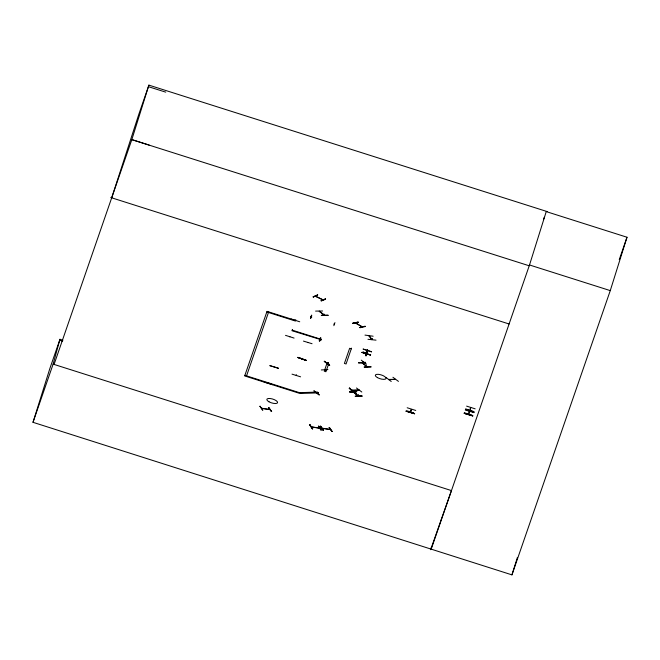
<?xml version="1.0" encoding="UTF-8"?>
<svg xmlns="http://www.w3.org/2000/svg" width="660" height="660" viewBox="0 0 660 660"><rect width="100%" height="100%" fill="white"/><g stroke="black" fill="none" stroke-linecap="round" stroke-linejoin="round"><path stroke-width="0.99" d="M328.284 315.373L321.263 315.348L327.987 315.166M355.162 396.124L361.952 395.901M355.385 396.429L362.183 396.157L355.377 396.355M364.114 366.952L370.912 366.729M364.345 367.207L371.126 366.968M316.264 296.653L316.33 295.804M323.103 299.846L315.579 296.183M349.882 391.817L356.705 391.627M333.861 325.693L334.933 322.625M367.966 339.289L376.01 340.156M62.915 340.222L59.969 339.281L53.13 364.13L33 422.317L511.945 574.868L610.269 290.614L627 237.237L546.241 211.596L529.51 264.974L431.178 549.227M291.175 319.036L299.731 321.775M278.404 368.14L269.783 365.615L278.33 368.346M303.46 341.096L312.056 343.72M407.179 407.764L415.742 410.454M465.292 410L473.896 412.607M466.612 406.123L475.167 408.845M33 422.317L49.904 368.379L59.969 339.281M547.222 211.596L148.904 85.132L131.827 139.623L54.071 364.419L53.13 364.13L451.448 490.586L430.633 549.697L431.244 547.742M268.686 311.817L246.551 375.87M264.107 382L272.687 384.664M262.474 410.165L259.974 406.246L262.903 410.116M321.073 339.702L292.017 330.734L292.429 329.48M266.813 311.949L295.35 321.016L295.762 319.753M294.079 338.085L285.524 335.354M271.631 411.551L268.653 407.608L271.639 411.51M312.98 296.893L317.749 294.88L313.376 296.959M292.017 374.154L300.597 376.827M310.464 318.277L311.578 315.208L310.712 318.236M315.579 311.099L322.616 310.992M301.95 358.347L301.752 359.139L301.958 358.429M302.363 358.405L302.14 359.263L302.428 358.495M321.337 300.968L325.561 299.145L320.917 300.762L325.256 298.988M325.273 298.543L325.561 299.178M324.052 314.275L323.953 314.911M324.167 314.861L324.291 314.267M319.242 340.89L320.405 337.837L320.818 338.027L319.721 341.047L319.3 340.849M319.415 394.878L314.185 390.885M327.921 369.608L321.321 369.955M324.472 361.243L329.752 365.417L324.481 361.358M327.055 363.115L328.721 363.643L325.924 371.728L324.266 371.2L327.269 362.455M327.83 362.48L327.789 363.297M327.962 362.522L327.715 363.297L327.046 363.28M328.144 362.662L327.88 363.487M327.212 363.454L327.896 363.437L328.21 362.662M309.705 424.908L312.683 428.852L309.705 424.891L310.159 424.982M312.229 428.785L312.667 428.736M358.215 322.426L352.506 323.392L358.298 321.989M320.422 426.253L323.375 430.196L320.422 426.236L320.875 426.327M321.387 430.171C315.719 423.58 320.199 426.088 320.933 430.106L318.409 426.228L318.871 426.253M356.383 322.913L356.012 323.4M322.921 430.122L323.359 430.072M356.136 323.425L356.565 322.872M357.835 322.204L352.531 323.35M351.31 348.818L349.643 348.29L344.404 363.437L346.071 363.965L351.516 348.15M365.079 326.23L359.667 327.5L360.046 327.665M332.096 431.524L329.134 427.589L332.096 431.524L329.571 427.597M349.239 388.278L354.544 392.362L349.231 388.295L349.701 387.849M358.438 362.744L365.524 362.752L358.438 362.744L365.615 362.315M349.775 392.139L356.573 391.776L356.755 391.182M370.474 355.022L361.894 352.358L370.458 355.072L370.648 354.478M361.251 360.145L366.514 364.213M353.719 391.33L353.471 392.106M362.455 363.231L362.695 362.455L362.786 363.256M362.596 363.313L362.777 362.761M362.835 363.305L363.041 362.447M365.368 353.76C366.432 355.492 365.937 349.891 367.422 350.889M367.364 349.742L367.356 350.889M366.366 353.257L366.127 354.04L365.203 353.727M367.496 350.674L367.67 349.808M366.036 355.732L366.754 352.489L365.558 355.6L366.028 355.748L367.108 352.671L366.655 352.58M367.133 352.737L366.028 355.748M371.44 339.298L371.687 338.522M372.091 338.58L371.811 339.355L371.984 338.53M356.276 391.693L349.528 391.875M357.852 395.728L358.438 394.944M371.613 351.73L363.041 349.049L371.555 351.895M357.778 395.645L358.314 394.903M385.968 377.421L391.24 381.48M398.459 381.389L392.923 377.272M414.587 413.795L406.015 411.13L414.628 413.68M472.741 415.948L464.161 413.275L472.774 415.833M465.44 409.513L474.086 411.972L465.465 409.439M469.639 411.79C468.22 411.064 471.397 409.274 469.573 411.84M468.641 414.538L470.002 410.817M441.243 520.13L441.383 519.684M511.945 574.868L517.415 557.395M474.012 412.178L465.498 409.332L465.638 408.895L468.493 409.802M297.825 357.365L306.306 360.343L297.775 357.514M111.697 197.819L138.839 114.23L148.904 85.132M361.894 352.374L370.507 354.923M366.49 353.578L367.447 350.633M406.007 411.147L414.628 413.696M410.536 412.351C413.647 405.801 408.746 412.013 410.602 412.351M464.153 413.3L472.774 415.849M470.605 407.624L468.278 414.348L468.707 414.488M470.662 407.657L470.035 410.71M543.609 219.186L544.269 217.288M619.253 259.619L627 237.237M310.662 318.277L311.759 315.249M311.701 317.048L311.281 316.784M333.745 324.076L334.174 324.068M268.232 383.064L268.785 382.965L268.307 383.122M295.573 320.661L295.234 320.546M289.93 336.823L289.625 336.765M307.857 342.606L307.56 342.515M301.942 358.735L302.428 358.586M296.266 375.028L296.596 375.4L296.224 375.012M302.107 359.221L301.686 359.378M292.223 330.149L321.214 339.347L321.007 339.941L320.323 339.479M362.423 326.89L355.839 323.062M364.988 335.099L373.139 336.212M269.948 409.629L261.781 408.235M311.38 426.847L319.506 428.068M319.704 428.249L311.471 426.987M322.088 428.191L330.214 429.421M330.412 429.602L322.171 428.323M319.201 311.305L324.423 315.265M349.569 388.212L354.544 392.362M324.621 369.996L325.223 370.417M352.844 323.499L358.174 322.319M320.768 337.936L319.696 340.915M324.703 315.274L319.39 311.207M358.603 396.091L353.29 392.024M352.168 390.241L358.966 390.027M363.594 362.299L362.827 362.299M316.726 392.849L317.419 392.832M388.616 379.442L395.356 379.294M313.31 296.992L317.592 295.193M311.635 317.039L311.685 316.915M368.882 335.758L371.737 339.661M369.517 336.171L369.138 336.13M360.038 327.715L365.376 326.518L364.996 326.32M359.081 390.167L352.358 390.382L353.034 390.382M358.322 390.027L359.147 390.167M327.096 363.297L327.971 363.437M362.761 362.134L363.322 362.109M317.551 392.997L316.907 392.989M321.082 339.867L320.248 339.587M353.347 392.065L358.273 396.041M325.174 370.409L324.877 369.963M395.464 379.434L388.707 379.632M317.584 393.013L317.023 393.005M322.954 299.904L315.447 296.282M363.025 362.34L362.645 362.159L363.404 362.142M362.233 326.931L355.459 323.037M371.423 339.224L371.852 339.355M259.949 406.288L260.403 406.362M269.874 409.604L261.748 408.383M319.745 311.668L319.935 311.602M362.249 362.86L367.48 366.836M366.968 366.473L366.803 366.564M367.323 366.927L362.068 362.909M353.595 392.477L353.834 392.42M148.417 86.691L165.751 92.153M149.168 145.084L131.827 139.623L529.163 265.774M529.51 264.974L610.269 290.614M110.764 197.521L509.083 323.986M295.556 320.422L267.019 311.363L244.678 375.936L299.252 393.261L299.459 392.667L317.575 392.081L318.607 392.873L300.49 393.459L299.459 392.667L244.885 375.342M363.041 352.069L367.793 353.578L363.025 352.126M471.322 410.767L473.245 411.312M464.335 412.739L467.189 413.647M469.087 414.249L471.966 415.099M407.137 410.891L413.795 413.011M59.656 340.288L62.601 341.22M366.036 354.007L365.31 353.909M372.001 339.62L369.352 335.874M356.483 387.989L361.796 392.015M350.65 389.631L355.913 393.657M268.752 407.55L271.268 411.378M324.151 361.309L329.423 365.376M313.813 390.877L319.077 394.96M310.06 424.908L312.584 428.777M309.754 424.858L312.279 428.736M320.471 426.203L322.979 430.072M350.947 389.68L356.21 393.764L350.947 389.68M297.817 357.398L306.248 360.508L297.817 357.398M352.498 391.273L352.918 391.347L352.498 391.273M377.446 377.619A5.593 1.996 17.4 0 0 386.009 378.526A5.593 1.996 17.4 0 0 378.576 374.352A5.593 1.996 17.4 0 0 377.446 377.619M268.983 401.783A5.602 1.996 17.4 0 0 277.563 402.691A5.602 1.996 17.4 0 0 270.113 398.508A5.602 1.996 17.4 0 0 268.983 401.783"/></g></svg>
